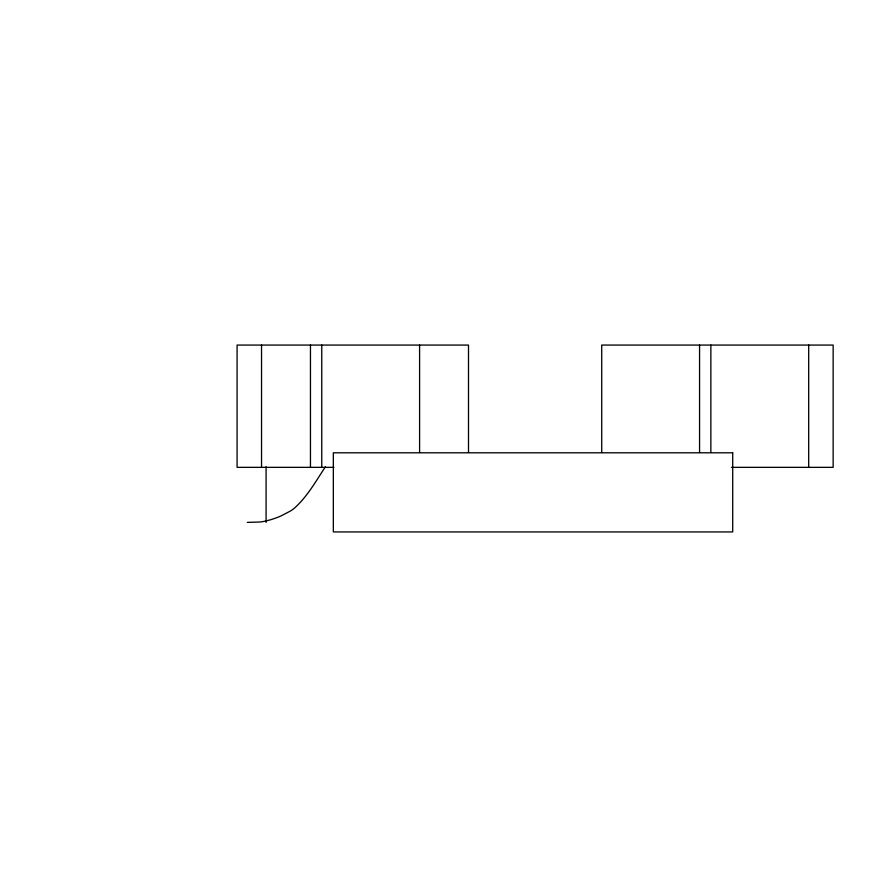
<?xml version="1.0" encoding="UTF-8"?>
<svg xmlns="http://www.w3.org/2000/svg" width="877" height="877" viewBox="0 0 877 877"><rect width="100%" height="100%" fill="white"/><g stroke="black" fill="none" stroke-linecap="round" stroke-linejoin="round"><path stroke-width="1.32" d="M325.455 466.696C316.005 481.045 307.399 496.481 294.497 508.079A40.846 40.846 0 0 1 290.506 510.984L280.892 515.994A91.219 91.219 0 0 1 269.82 519.973L263.856 521.42A48.487 48.487 0 0 1 259.636 522.034L247.226 522.385M333.929 467.353L237.086 467.353L237.086 345.067L468.504 345.067L468.504 452.411M731.44 467.353L833.15 467.353L833.15 345.067L601.721 345.067L601.721 452.411M808.693 345.067L808.693 467.353M710.863 345.067L710.863 452.411M699.561 345.067L699.561 452.411M419.59 345.067L419.59 452.411M321.76 345.067L321.76 467.353M310.458 345.067L310.458 467.353M266.082 466.685L266.082 522.385M261.543 345.067L261.543 467.353M732.712 452.806L333.337 452.806L333.337 531.933L732.712 531.933L732.712 452.806"/></g></svg>
